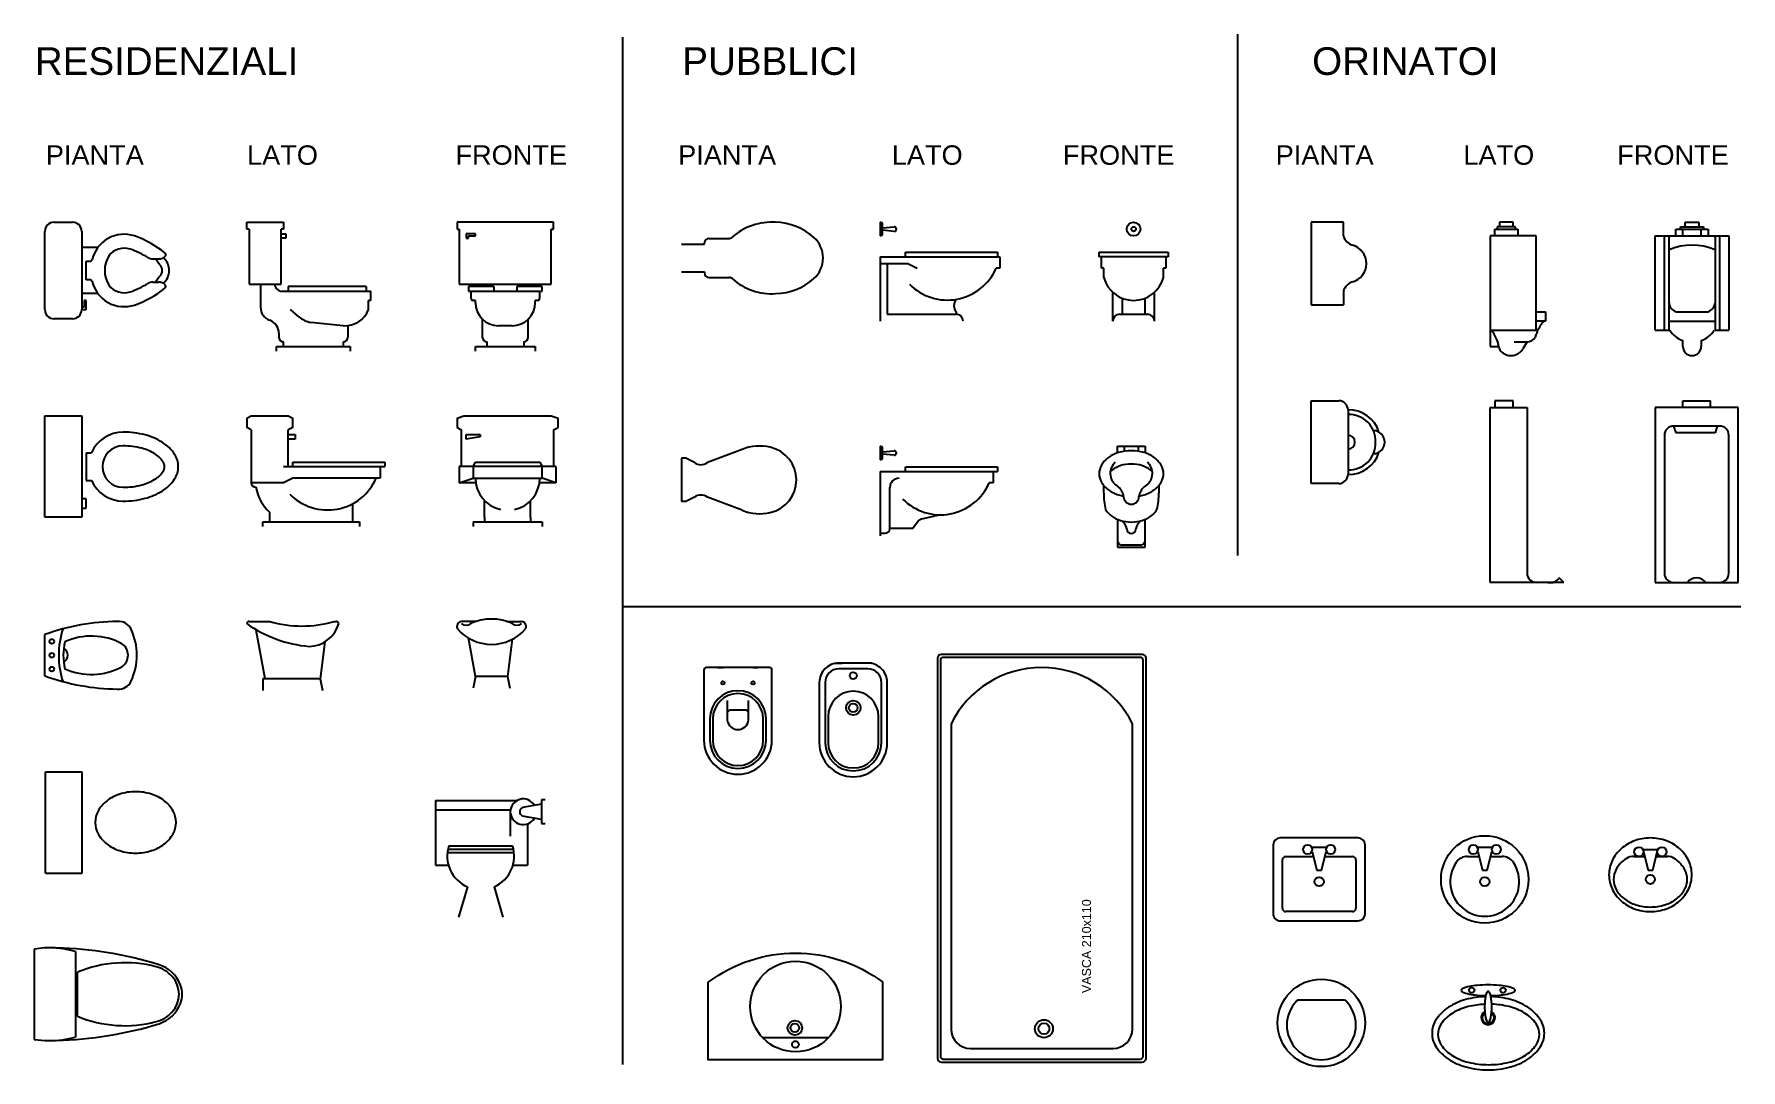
# Model space of a CAD drawing. Extents: x 159.54 to 168.33, y 256.33 to 261.66.
import ezdxf

# ---------------------------------------------------------------- set-up
doc = ezdxf.new("R2010")
doc.units = 0
doc.layers.get('0').update_dxf_attribs({"linetype": 'CONTINUOUS'})
doc.layers.add('SANIT', color=175, linetype='CONTINUOUS')
doc.styles.add('ARCH', font='txt')
doc.styles.get("Standard").update_dxf_attribs({"font": 'arial.ttf'})

# ---------------------------------------------------------------- blocks, each defined once
blk = doc.blocks.new('15STOI06')
for p, q in [((0, 28), (8, 28)), ((0, 26.5), (0, 28)), ((0.5, 26.5), (0, 26.5)), ((0.5, 26.5), (0.5, 14.5)), ((8, 26.5), (7.5, 26.5)), ((7.5, 14.5), (7.5, 26.5)), ((8, 28), (8, 26.5)), ((7.5, 25.5), (8.5, 25.5)), ((8.5, 24.5), (7.5, 24.5)), ((8.5, 25.5), (8.5, 24.5)), ((0.5, 14.5), (7.5, 14.5)), ((3, 14.5), (3, 9.5)), ((8, 13), (27, 13)), ((26, 14), (9, 14)), ((9, 14), (9, 13)), ((26, 14), (26, 13)), ((27, 11), (27, 13)), ((11.354315, 7.454738), (9.5, 9)), ((26.5, 9), (26.5, 11)), ((27, 11), (26.5, 11)), ((7, 3.843146), (7, 3)), ((21, 5.5), (13.959358, 6.192767)), ((22, 5.5), (22, 3)), ((6.5, 0), (6.5, 1)), ((6.5, 1), (22.5, 1)), ((8, 1), (8, 2)), ((21, 2), (21, 1)), ((22.5, 1), (22.5, 0))]:
    blk.add_line(p, q)
for centre, radius, start, end in [((7.75, 14.75), 1.767767, 188.130102, 278.130102), ((6, 9.5), 3, 180, 250.528779), ((15.195421, 12.064065), 6, 230.194429, 258.111342), ((21.328172, 11.05573), 5.565414, 266.619522, 338.322863), ((4, 3.843146), 3, 0, 70.528779), ((8, 3), 1, 180, 270), ((21, 3), 1, 270, 0)]:
    blk.add_arc(centre, radius, start, end)
at = {"style": 'ARCH', "flags": 3}
blk.add_attdef('ITEM', (0, -9), '', height=6, dxfattribs=at)
blk = doc.blocks.new('15STOI11')
for p, q in [((0, 23.5), (1, 24)), ((0, 23.5), (0, 21.5)), ((1, 24), (9, 24)), ((9, 24), (10, 23.5)), ((10, 21.5), (10, 23.5)), ((1, 21), (0, 21.5)), ((1, 21), (1, 9.5)), ((10, 21.5), (9, 21)), ((9, 13), (9, 21)), ((9, 20), (10.5, 20)), ((10.5, 19), (9, 19)), ((10.5, 20), (10.5, 19)), ((8, 13), (30, 13)), ((10, 14), (30, 14)), ((10, 13), (10, 14)), ((29, 13), (29, 10.5)), ((30, 14), (30, 13)), ((8, 9.5), (1, 9.5)), ((10, 10.5), (8, 9.5)), ((29, 10.5), (10, 10.5)), ((23, 4.855187), (23, 1)), ((3.5, 0), (3.5, 1)), ((3.5, 1), (24.5, 1)), ((5, 1), (5, 3)), ((24.5, 1), (24.5, 0))]:
    blk.add_line(p, q)
for centre, radius, start, end in [((2, 9.5), 1, 180, 270), ((12.18425, 10.486864), 10.376251, 191.039276, 226.181643), ((17.577011, 15.138354), 11.566823, 224.716111, 336.35898)]:
    blk.add_arc(centre, radius, start, end)
at = {"style": 'ARCH', "flags": 3}
blk.add_attdef('ITEM', (0, -11), '', height=6, dxfattribs=at)
blk = doc.blocks.new('15SBDT01')
for p, q in [((0.5, 15), (5, 15)), ((19, 15), (19.5, 15)), ((4, 2.5), (2.076877, 13.077174)), ((17.005618, 10.544943), (16, 2.5)), ((3.5, 2.5), (3.5, 0)), ((4, 2.5), (3.5, 2.5)), ((16, 2.5), (4, 2.5)), ((16, 2.5), (16.5, 0))]:
    blk.add_line(p, q)
for centre, radius, start, end in [((0.5, 14.5), 0.5, 90, 180), ((12, 38.422008), 24.445663, 253.360477, 286.639523), ((19.5, 14.5), 0.5, 0, 90), ((16.14959, 37.687541), 28.257235, 235.143674, 264.71026), ((13.46939, 16.333283), 6.783052, 270.634385, 344.31942)]:
    blk.add_arc(centre, radius, start, end)
at = {"style": 'ARCH', "flags": 3}
blk.add_attdef('ITEM', (0, -11), '', height=6, dxfattribs=at)
blk = doc.blocks.new('15PBDT01')
blk.add_line((0, -4.5), (0, 4.5))
for centre in [(1.5, 3), (1.5, 0), (1.5, -3)]:
    blk.add_circle(centre, 0.5)
for centre, radius, start, end in [((16.426261, -41.18229), 48.545789, 90.764387, 109.777374), ((21.5, 0), 18.5, 161.72638, 198.27362), ((10.104725, -9.822112), 13.98708, 61.78118, 114.376949), ((16.022196, 4.369083), 3, 25.229938, 94.656938), ((6.75, 0), 13.25, 334.770062, 25.229938), ((17, 0), 13, 167.028705, 192.971295), ((3.5, 0), 1.5, 292.502023, 67.497977), ((15.063961, 0), 3, 303.468112, 56.531888), ((10.104725, 9.822112), 13.98708, 245.623051, 298.21882), ((16.426261, 41.18229), 48.545789, 250.222626, 269.235613), ((16.022196, -4.369083), 3, 265.343062, 334.770062)]:
    blk.add_arc(centre, radius, start, end)
at = {"style": 'ARCH'}
for tag, p, flags in [('ITEM', (0, -18), 3), ('ROOM_NUMBER', (0, -27), 1)]:
    blk.add_attdef(tag, p, '', height=6, dxfattribs=dict(at, flags=flags))
blk = doc.blocks.new('15PTOI09')
for p, q in [((0, 11), (8, 11)), ((0, -11), (0, 11)), ((8, 11), (8, -11)), ((9, 3), (10.126136, 3)), ((9, 3), (9, -3)), ((9, -3), (10.126136, -3)), ((9, -7), (8, -7)), ((9, -9), (9, -7)), ((8, -11), (0, -11)), ((8, -9), (9, -9))]:
    blk.add_line(p, q)
for points in [[(17, -7.5, 0.063415), (21.795427, -6.889337, 0.076468), (25.485281, -5.303301, 0.107136), (28.197945, -2.662065, 0.147373), (29, 0, 0.147373), (28.197945, 2.662065, 0.107136), (25.485281, 5.303301, 0.076468), (21.795427, 6.889337, 0.063415), (17, 7.5, 0.063415)], [(17, -4.5, 0.063415), (21.043563, -3.985082, 0.076468), (23.895285, -2.759306, 0.107136), (25.697274, -1.004766, 0.147373), (26, 0, 0.147373), (25.697274, 1.004766, 0.107136), (23.895285, 2.759306, 0.076468), (21.043563, 3.985082, 0.063415), (17, 4.5, 0.063415)]]:
    blk.add_lwpolyline(points, format="xyb")
for radius, start, end in [(7.5, 90, 156.421822), (4.5, 90, 270), (7.5, 203.578178, 270)]:
    blk.add_arc((17, 0), radius, start, end)
at = {"style": 'ARCH'}
for tag, p, flags in [('ITEM', (0, -21), 3), ('ROOM_NUMBER', (0, -30), 1)]:
    blk.add_attdef(tag, p, '', height=6, dxfattribs=dict(at, flags=flags))
blk = doc.blocks.new('15PTOI06')
for p, q in [((0, -8.5), (0, 8.5)), ((2, 10.5), (6, 10.5)), ((8, 8.5), (8, -8.5)), ((11.5, 5), (8, 5)), ((9, 2), (9.765178, 2)), ((9, -2), (9, 2)), ((23.431562, 2.5), (24.727861, 2.5)), ((24.931034, 1.327586), (24.062054, 2.5)), ((9.765178, -2), (9, -2)), ((23.431562, -2.5), (24.690476, -2.5)), ((24.931034, -1.327586), (24.062054, -2.5)), ((11.5, -5), (8, -5)), ((9, -6.5), (8.5, -6.5)), ((8.5, -6.5), (8.5, -8)), ((9, -8.5), (9, -6.5)), ((6, -10.5), (2, -10.5)), ((8.5, -8), (8, -8)), ((8, -8.5), (9, -8.5))]:
    blk.add_line(p, q)
for centre, radius, start, end in [((2, 8.5), 2, 90, 180), ((6, 8.5), 2, 0, 90), ((17.25, 0.65), 7.210062, 71.816347, 166.116636), ((12, -13.75), 22.534695, 51.265418, 70.559965), ((17.25, 0.65), 4.210062, 71.816347, 142.891702), ((12, -13.75), 19.534695, 57.937508, 70.559965), ((25.787408, 3.438228), 0.5, 314.939898, 51.265418), ((9.765178, 2.5), 0.5, 270, 346.116636), ((19.118098, 0), 6.118098, 147.797266, 212.202734), ((23.431562, 4.5), 2, 237.937508, 270), ((24.727861, 4.5), 2, 270, 314.939898), ((23.666667, 0), 1.833333, 313.602819, 46.397181), ((23.166667, 0), 3.833333, 313.602819, 46.397181), ((9.765178, -2.5), 0.5, 13.883364, 90), ((17.25, -0.65), 7.210062, 193.883364, 288.183653), ((17.25, -0.65), 4.210062, 217.108298, 288.183653), ((12, 13.75), 19.534695, 289.440035, 302.062492), ((23.431562, -4.5), 2, 90, 122.062492), ((24.690476, -4.5), 2, 44.162471, 90), ((25.766527, -3.454957), 0.5, 308.665009, 44.162471), ((12, 13.75), 22.534695, 289.440035, 308.665009), ((2, -8.5), 2, 180, 270), ((6, -8.5), 2, 270, 0)]:
    blk.add_arc(centre, radius, start, end)
at = {"style": 'ARCH'}
for tag, p, flags in [('ITEM', (0, -19.5), 3), ('ROOM_NUMBER', (0, -28.5), 1)]:
    blk.add_attdef(tag, p, '', height=6, dxfattribs=dict(at, flags=flags))
blk = doc.blocks.new('15FURN02')
for p, q in [((9, 38), (-9, 38)), ((-9, 38), (-9, 0)), ((-3, 39.5), (3, 39.5)), ((-3, 38), (-3, 39.5)), ((3, 38), (3, 39.5)), ((9, 0), (9, 38)), ((5, 34), (-5, 34)), ((-5, 34), (-4.5, 32.5)), ((4.5, 34), (4, 32.5)), ((-7, 32), (-7, 2)), ((4, 32.5), (-4.5, 32.5)), ((7, 2), (7, 32)), ((-9, 0), (9, 0))]:
    blk.add_line(p, q)
for centre, radius, start, end in [((-5, 32), 2, 90, 180), ((5, 32), 2, 0, 90), ((-5, 2), 2, 180, 270), ((0, -1.5), 2.5, 36.8699, 143.1301), ((5, 2), 2, 270, 0)]:
    blk.add_arc(centre, radius, start, end)
at = {"style": 'ARCH', "flags": 3}
blk.add_attdef('ITEM', (-9, -10), '', height=6, dxfattribs=at)
blk = doc.blocks.new('15SURN02')
for p, q in [((0, 0), (0, 38)), ((0, 38), (8, 38)), ((5, 39.5), (1, 39.5)), ((1, 39.5), (1, 38)), ((5, 38), (5, 39.5)), ((8, 38), (8, 2)), ((16, 0), (0, 0)), ((16, 0), (15, 1))]:
    blk.add_line(p, q)
for centre, radius, start, end in [((10, 2), 2, 180, 270), ((12.982535, 2.418663), 2.466327, 258.717348, 324.885471)]:
    blk.add_arc(centre, radius, start, end)
at = {"style": 'ARCH', "flags": 3}
blk.add_attdef('ITEM', (0, -12), '', height=6, dxfattribs=at)
blk = doc.blocks.new('15FBDT01')
for p, q in [((-7.5, 13.184527), (-7.5, 13.5)), ((-3.245911, 14.5), (-6.5, 14.5)), ((3.245911, 14.5), (6.5, 14.5)), ((7.5, 13.184527), (7.5, 13.5)), ((-3.5, 2.5), (-5.025248, 10.888865)), ((4.512839, 10.602714), (3.5, 2.5)), ((-3.5, 2.5), (-4, 0)), ((-3.5, 2.5), (-3.5, 2.5)), ((3.5, 2.5), (-3.5, 2.5)), ((3.5, 2.5), (4, 0))]:
    blk.add_line(p, q)
for centre, radius, start, end in [((0, 4.214059), 10.785941, 65.133048, 114.866952), ((-6.5, 13.5), 1, 90, 180), ((-7, 13.184527), 0.5, 180, 221.075349), ((0, 19.285714), 9.785714, 221.075349, 318.924651), ((-5.5, 15.388684), 1.711269, 234.242095, 305.757905), ((5.5, 15.388684), 1.711269, 234.242095, 305.757905), ((6.5, 13.5), 1, 0, 90), ((7, 13.184527), 0.5, 318.924651, 0)]:
    blk.add_arc(centre, radius, start, end)
at = {"style": 'ARCH', "flags": 3}
blk.add_attdef('ITEM', (-7.5, -11), '', height=6, dxfattribs=at)
blk = doc.blocks.new('15SURN01')
for p, q in [((10, 26), (0, 26)), ((0, 26), (0, 2)), ((1, 26), (1, 27.5)), ((1, 27.5), (6, 27.5)), ((5.5, 28), (1.5, 28)), ((1.5, 28), (1.5, 27.5)), ((2, 29), (2, 28)), ((5, 29), (2, 29)), ((5, 28), (5, 29)), ((5.5, 27.5), (5.5, 28)), ((6, 27.5), (6, 26)), ((10, 5.5), (10, 26)), ((10, 9.5), (12, 9.5)), ((12, 7.5), (10, 7.5)), ((12, 9.5), (12, 7.5)), ((0, 5.5), (10, 5.5)), ((0, 2), (1.855624, 2)), ((5.193005, 3), (8.016198, 3)), ((8, 3), (7.071429, 1.454764))]:
    blk.add_line(p, q)
for centre, radius, start, end in [((17.633234, 1.928538), 8.14417, 136.83479, 165.056002), ((-5.556021, 0.730895), 7.519516, 9.164051, 39.334719), ((8.016198, 5), 2, 270, 330.945396), ((3.841991, 2.24699), 2, 189.164051, 228.851783), ((4.5, 3), 3, 228.851783, 328.997281)]:
    blk.add_arc(centre, radius, start, end)
at = {"style": 'ARCH', "flags": 3}
blk.add_attdef('ITEM', (0, -12), '', height=6, dxfattribs=at)
blk = doc.blocks.new('15STOI07')
for p, q in [((0.5, 19.25), (0, 19.5)), ((0, 19.5), (0, 16.5)), ((0.5, 16.75), (0.5, 19.25)), ((0, 16.5), (0.5, 16.75)), ((0.5, 18.25), (3, 18.5)), ((3, 17.5), (0.5, 17.75)), ((5.5, 15), (25.5, 15)), ((5.5, 14), (5.5, 15)), ((25.5, 15), (25.5, 14)), ((0, 14), (25.5, 14)), ((0, 14), (0, 0)), ((24.5, 11.5), (23.673098, 11.5)), ((24.5, 14), (24.5, 11.5)), ((2.077011, 1.57153), (2.077011, 10.5)), ((13.077011, 4.57153), (8.972217, 3.637398)), ((0.077011, 0.57153), (1.077011, 0.57153)), ((7.077011, 1.57153), (2.077011, 1.57153)), ((8.336616, 3.251004), (7.077011, 1.57153))]:
    blk.add_line(p, q)
for centre, radius, start, end in [((3, 18), 0.5, 270, 90), ((4.077011, 10.5), 2, 90, 180), ((13.077011, 16.138354), 11.566823, 224.716111, 336.35898), ((1.077011, 1.57153), 1, 270, 0), ((9.136616, 2.651004), 1, 99.462322, 143.130102)]:
    blk.add_arc(centre, radius, start, end)
at = {"style": 'ARCH', "flags": 3}
blk.add_attdef('ITEM', (0.5, -11), '', height=6, dxfattribs=at)
blk = doc.blocks.new('15STOI08')
for p, q in [((0.5, 21.25), (0, 21.5)), ((0, 21.5), (0, 18.5)), ((0, 18.5), (0.5, 18.75)), ((0.5, 18.75), (0.5, 21.25)), ((0.5, 20.25), (3, 20.5)), ((3, 19.5), (0.5, 19.75)), ((5.5, 14), (5.5, 15)), ((5.5, 15), (25.5, 15)), ((25.5, 15), (25.5, 14)), ((0, 14), (26, 14)), ((0, 14), (0, 0)), ((0, 12.5), (6, 12.5)), ((1.5, 12.5), (1.5, 1.5)), ((6, 12.5), (8, 11.5)), ((26, 11.5), (25.173098, 11.5)), ((26, 14), (26, 11.5)), ((1.5, 1.5), (16.5, 1.5)), ((16.5, 2), (16.5, 1.5))]:
    blk.add_line(p, q)
for centre, radius, start, end in [((3, 20), 0.5, 270, 90), ((14.577011, 16.138354), 11.566823, 224.716111, 336.35898), ((18.211538, 3.403846), 2.213628, 143.474494, 219.359451), ((16.5, 0), 1.5, 0, 90)]:
    blk.add_arc(centre, radius, start, end)
at = {"style": 'ARCH', "flags": 3}
blk.add_attdef('ITEM', (0, -11), '', height=6, dxfattribs=at)
blk = doc.blocks.new('15FTOI06')
for p, q in [((10.5, 28), (-10.5, 28)), ((-10.5, 28), (-10.5, 26.5)), ((-10.5, 26.5), (-10, 26.5)), ((-10, 26.5), (-10, 14.5)), ((10, 14.5), (10, 26.5)), ((10, 26.5), (10.5, 26.5)), ((10.5, 26.5), (10.5, 28)), ((-8.5, 25.5), (-8.5, 24.5)), ((-6.5, 25.5), (-8.5, 25.5)), ((-8.5, 24.5), (-8, 24.5)), ((-8, 24.5), (-8, 25)), ((-8, 25), (-6.5, 25)), ((-6.5, 25), (-6.5, 25.5)), ((-10, 14.5), (10, 14.5)), ((-8, 14), (-8, 13)), ((-2.5, 14), (-8, 14)), ((-8, 13), (8, 13)), ((-7.5, 13), (-7.5, 11.5)), ((-2.5, 14), (-2.5, 13)), ((8, 14), (2.5, 14)), ((2.5, 14), (2.5, 13)), ((7.5, 11.5), (7.5, 13)), ((8, 13), (8, 14)), ((-6.5, 11), (-7, 11)), ((-6.5, 10.5), (-6.5, 11)), ((6.5, 10.5), (6.5, 11)), ((7, 11), (6.5, 11)), ((-5, 6.93), (-5, 3)), ((1.5, 5.5), (-1.5, 5.5)), ((5, 3), (5, 6.93)), ((-6.5, 0), (-6.5, 1)), ((-6.5, 1), (6.5, 1)), ((-4, 2), (-4, 1)), ((4, 2), (4, 1)), ((6.5, 1), (6.5, 0))]:
    blk.add_line(p, q)
for centre, radius, start, end in [((-7, 11.5), 0.5, 180, 270), ((7, 11.5), 0.5, 270, 0), ((-1.5, 10.5), 5, 180, 270), ((1.5, 10.5), 5, 270, 0), ((-4, 3), 1, 180, 270), ((4, 3), 1, 270, 0)]:
    blk.add_arc(centre, radius, start, end)
at = {"style": 'ARCH', "flags": 3}
blk.add_attdef('ITEM', (-10.5, -9), '', height=6, dxfattribs=at)
blk = doc.blocks.new('15FTOI11')
for p, q in [((-11, 23.5), (-9.5, 24)), ((-11, 23.5), (-11, 21.5)), ((-9.5, 24), (9.5, 24)), ((9.5, 24), (11, 23.5)), ((11, 21.5), (11, 23.5)), ((-11, 21.5), (-10, 21)), ((-10, 13), (-10, 21)), ((-9, 19), (-9, 20)), ((-9, 20), (-6, 20)), ((-6, 19.5), (-9, 19)), ((-6, 20), (-6, 19.5)), ((10, 21), (11, 21.5)), ((10, 21), (10, 13)), ((-10.5, 13), (-10.5, 9.5)), ((10.5, 13), (-10.5, 13)), ((-7.5, 13), (-7, 14)), ((-7.5, 13), (-7.5, 10.5)), ((-7, 14), (7, 14)), ((7, 14), (7.5, 13)), ((7.5, 10.5), (7.5, 13)), ((10.5, 13), (10.5, 9.5)), ((-10.5, 9.5), (-7.5, 10.5)), ((-6.928203, 9.5), (-10.5, 9.5)), ((-7.5, 10.5), (7.5, 10.5)), ((10.5, 9.5), (6.928203, 9.5)), ((10.5, 9.5), (7.5, 10.5)), ((-5, 2), (-5, 5.601021)), ((5, 2), (5, 5.601021)), ((-7.5, 1), (-7.5, 0)), ((-7.5, 1), (7.5, 1)), ((-5, 2), (-5, 1)), ((5, 2), (5, 1)), ((7.5, 1), (7.5, 0))]:
    blk.add_line(p, q)
for start, end in [(180, 257.626375), (282.373625, 0)]:
    blk.add_arc((0, 10.5), 7, start, end)
at = {"style": 'ARCH', "flags": 3}
blk.add_attdef('ITEM', (-11, -10), '', height=6, dxfattribs=at)
blk = doc.blocks.new('15PTOI03')
for p, q in [((0.943396, 4.716981), (0, 4.716981)), ((0, 4.716981), (0, -4.716981)), ((2.830189, 3.773585), (0.943396, 4.716981)), ((13.207547, 6.603774), (5.660377, 3.773585)), ((0.943396, -4.716981), (0, -4.716981)), ((2.830189, -3.773585), (0.943396, -4.716981)), ((13.207547, -6.603774), (5.660377, -3.773585))]:
    blk.add_line(p, q)
for centre, radius, start, end in [((4.245283, 5.660377), 2.358491, 233.130102, 306.869898), ((17.019722, -2.860155), 10.202873, 76.857293, 111.940118), ((17.747642, 0), 7.252358, 282.680383, 77.319617), ((4.245283, -5.660377), 2.358491, 53.130102, 126.869898), ((17.019722, 2.860155), 10.202873, 248.059882, 283.142707)]:
    blk.add_arc(centre, radius, start, end)
at = {"style": 'ARCH'}
for tag, p, flags in [('ITEM', (0, -16.5), 3), ('ROOM_NUMBER', (0, -25.5), 1)]:
    blk.add_attdef(tag, p, '', height=6, dxfattribs=dict(at, flags=flags))
blk = doc.blocks.new('15PTOI02')
for p, q in [((6.197583, 4.25), (10.561542, 4.25)), ((0.197583, 3), (5.197583, 3)), ((5.197583, 3), (5.197583, 3.25)), ((0.197583, -3), (5.197583, -3)), ((5.197583, -3), (5.197583, -3.25)), ((6.197583, -4.25), (10.561542, -4.25))]:
    blk.add_line(p, q)
for centre, radius, start, end in [((19.886142, -5.319915), 13.09508, 86.447373, 131.418193), ((20.455843, -5.015969), 12.768258, 47.825371, 88.91516), ((6.197583, 3.25), 1, 90, 180), ((10.561542, 5.25), 1, 270, 311.418193), ((25, 0), 6, 312.174629, 47.825371), ((6.197583, -3.25), 1, 180, 270), ((10.561542, -5.25), 1, 48.581807, 90), ((19.886142, 5.319915), 13.09508, 228.581807, 273.552627), ((20.455843, 5.015969), 12.768258, 271.08484, 312.174629)]:
    blk.add_arc(centre, radius, start, end)
at = {"style": 'ARCH'}
for tag, p, flags in [('ITEM', (0, -17), 3), ('ROOM_NUMBER', (0, -26), 1)]:
    blk.add_attdef(tag, p, '', height=6, dxfattribs=dict(at, flags=flags))
blk = doc.blocks.new('15FURN04')
for p, q in [((-3, 22), (3, 22)), ((-3, 20.526799), (-3, 22)), ((-1.5, 20.884125), (-1.5, 22)), ((1.5, 22), (1.5, 20.884125)), ((3, 22), (3, 20.526799)), ((-6, 11.785714), (-6, 13.445395)), ((6, 13.445395), (6, 11.785714)), ((-3, 6.065398), (-3, 0)), ((3, 0), (3, 6.065398)), ((-3, 0), (3, 0)), ((2, 0.5), (-2, 0.5))]:
    blk.add_line(p, q)
for points in [[(0, 21, 0.072039), (-2.770889, 20.598691, 0.083339), (-4.949747, 19.535534, 0.106661), (-6.510671, 17.81925, 0.132138), (-7, 16, 0.132138), (-6.510671, 14.18075, 0.106661), (-4.949747, 12.464466, 0.083339), (-2.770889, 11.401309, 0.02885), (-1.674393, 11.1446, 0.072039)], [(1.674393, 11.1446, 0.02885), (2.770889, 11.401309, 0.083339), (4.949747, 12.464466, 0.106661), (6.510671, 14.18075, 0.132138), (7, 16, 0.132138), (6.510671, 17.81925, 0.106661), (4.949747, 19.535534, 0.083339), (2.770889, 20.598691, 0.072039), (0, 21, 0.072039)], [(0, 18.083333, 0.072039), (-2.309075, 17.748909, 0.083339), (-4.12479, 16.862945, 0.030106), (-4.55338, 16.516046, 0.043429)], [(4.55338, 16.516046, 0.030106), (4.12479, 16.862945, 0.083339), (2.309075, 17.748909, 0.072039), (0, 18.083333, 0.072039)], [(-6, 11.785714, 0.059535), (-5.580575, 8.226357, 0.106661), (-4.242641, 6.755257, 0.083339), (-2.375048, 5.843979, 0.072039), (0, 5.5, 0.072039), (2.375048, 5.843979, 0.083339), (4.242641, 6.755257, 0.106661), (5.580575, 8.226357, 0.059535), (6, 11.785714, 0.132138)]]:
    blk.add_lwpolyline(points, format="xyb")
for centre, radius, start, end in [((-1.319444, 16.069444), 3.264628, 131.882769, 231.911227), ((1.319444, 16.069444), 3.264628, 308.088773, 48.117231), ((-5.109274, 10.446162), 3.532689, 19.673594, 59.820119), ((-3.666055, 10.962159), 2, 1.046751, 19.673594), ((3.666055, 10.962159), 2, 160.326406, 178.953249), ((5.109274, 10.446162), 3.532689, 120.179881, 160.326406), ((0, 11.029143), 1.666667, 181.046751, 358.953249), ((-3.725486, 3.554912), 2.76159, 9.274869, 52.890751), ((0, 4), 1, 180, 0), ((3.725486, 3.554912), 2.76159, 127.109249, 170.725131), ((-2, 1.5), 1, 180, 270), ((2, 1.5), 1, 270, 0)]:
    blk.add_arc(centre, radius, start, end)
at = {"style": 'ARCH', "flags": 3}
blk.add_attdef('ITEM', (-7, -10), '', height=6, dxfattribs=at)
blk = doc.blocks.new('15PURN02')
for p, q in [((0, 9), (6, 9)), ((0, -9), (0, 9)), ((8, 7), (8, -7)), ((6, -9), (0, -9))]:
    blk.add_line(p, q)
for centre, radius, start, end in [((6, 7), 2, 0, 90), ((8.25, 0.25), 6.75, 16.6069, 92.1211), ((8.25, 0.25), 5.75, 357.8789, 92.1211), ((8, 0), 1.5, 270, 90), ((13.5, 0), 2.5, 271.0707, 88.9293), ((8.25, -0.25), 6.75, 267.8789, 343.3931), ((8.25, -0.25), 5.75, 267.8789, 2.1211), ((6, -7), 2, 270, 0)]:
    blk.add_arc(centre, radius, start, end)
at = {"style": 'ARCH'}
for tag, p, flags in [('ITEM', (0, -21), 3), ('ROOM_NUMBER', (0, -30), 1)]:
    blk.add_attdef(tag, p, '', height=6, dxfattribs=dict(at, flags=flags))
blk = doc.blocks.new('15FTOI08')
for p, q in [((-7.5, 14), (-7.5, 15)), ((-7.5, 15), (7.5, 15)), ((7.5, 15), (7.5, 14)), ((7.5, 14), (-7.5, 14)), ((-7, 11.5), (-7, 14)), ((-6.5, 11.5), (-7, 11.5)), ((-6.5, 9.5), (-6.5, 11.5)), ((7, 11.5), (6.5, 11.5)), ((6.5, 9.5), (6.5, 11.5)), ((7, 14), (7, 11.5)), ((-4.5, 0), (-4.5, 6.227438)), ((-2.5, 4.981954), (-2.5, 1.5)), ((2.5, 1.5), (2.5, 4.981954)), ((4.5, 0), (4.5, 6.227438)), ((-3, 1.5), (3, 1.5))]:
    blk.add_line(p, q)
for radius in [1.5, 0.5]:
    blk.add_circle((0, 20), radius)
for centre, radius, start, end in [((0, 11.225), 6.725, 194.862816, 345.137184), ((-3, 0), 1.5, 90, 180), ((3, 0), 1.5, 0, 90)]:
    blk.add_arc(centre, radius, start, end)
at = {"style": 'ARCH', "flags": 3}
blk.add_attdef('ITEM', (-9, -8), '', height=6, dxfattribs=at)
blk = doc.blocks.new('15PURN01')
for p, q in [((7, 9), (0, 9)), ((0, 9), (0, -9)), ((7, 6), (7, 9)), ((7, -6), (7, -9)), ((0, -9), (7, -9))]:
    blk.add_line(p, q)
for centre, radius, start, end in [((9.75, 6.75), 2.850439, 195.255119, 254.744881), ((7.833333, 0), 4.166667, 286.260205, 73.739795), ((9.75, -6.75), 2.850439, 105.255119, 164.744881)]:
    blk.add_arc(centre, radius, start, end)
at = {"style": 'ARCH'}
for tag, p, flags in [('ITEM', (0, -21), 3), ('ROOM_NUMBER', (0, -30), 1)]:
    blk.add_attdef(tag, p, '', height=6, dxfattribs=dict(at, flags=flags))
blk = doc.blocks.new('15FURN01')
for p, q in [((-8, 5.5), (-8, 26)), ((-8, 26), (8, 26)), ((-6, 5.5), (-6, 26)), ((-5, 5.5), (-5, 26)), ((-3.5, 26), (-3.5, 27.5)), ((-3.5, 27.5), (3.5, 27.5)), ((-2.5, 27.5), (-2.5, 28)), ((-2.5, 28), (2.5, 28)), ((-2, 26), (-2, 27.5)), ((-1.5, 28), (-1.5, 29)), ((-1.5, 29), (1.5, 29)), ((1.5, 29), (1.5, 28)), ((2, 26), (2, 27.5)), ((2.5, 28), (2.5, 27.5)), ((3.5, 27.5), (3.5, 26)), ((5, 26), (5, 5.5)), ((6, 26), (6, 5.5)), ((8, 26), (8, 5.5)), ((-5, 7.5), (5, 7.5)), ((-3, 9.5), (3, 9.5)), ((-8, 5.5), (-5, 5.5)), ((5, 5.5), (8, 5.5)), ((-2, 2), (-2, 3.254033)), ((2, 3.254033), (2, 2))]:
    blk.add_line(p, q)
for centre, radius, start, end in [((0, 11), 13, 67.380135, 112.619865), ((-3, 11.5), 2, 180, 270), ((3, 11.5), 2, 270, 0), ((-0.261729, 8.308599), 5.345112, 211.698668, 251.021851), ((0.261729, 8.308599), 5.345112, 288.978149, 328.301332), ((0, 2), 2, 180, 0)]:
    blk.add_arc(centre, radius, start, end)
at = {"style": 'ARCH', "flags": 3}
blk.add_attdef('ITEM', (-9, -12), '', height=6, dxfattribs=at)
blk = doc.blocks.new('15PLAV05')
for p, q in [((4.5, 1.25), (4.5, 3.741657)), ((2.5, -1.5), (2.5, 1.5)), ((7.5, 0.5), (3.5, 1.5)), ((7.5, -0.5), (7.5, 0.5)), ((3.5, -1.5), (7.5, -0.5)), ((4.5, -3.741657), (4.5, -1.25))]:
    blk.add_line(p, q)
for centre, radius in [((9.5, 0), 9.5), ((3, 2.5), 1), ((10, 0), 1), ((3, -2.5), 1)]:
    blk.add_circle(centre, radius)
for centre, radius, start, end in [((10, 0), 7.5, 236.251011, 123.748989), ((7.5, 3.741657), 3, 123.748989, 180), ((7.5, -3.741657), 3, 180, 236.251011)]:
    blk.add_arc(centre, radius, start, end)
at = {"style": 'ARCH'}
for tag, p, flags in [('ITEM', (0, -18), 3), ('ROOM_NUMBER', (0, -27), 1)]:
    blk.add_attdef(tag, p, '', height=6, dxfattribs=dict(at, flags=flags))
blk = doc.blocks.new('15PLAV06')
for p, q in [((0, 8.5), (0, -8.5)), ((16.5, 10), (1.5, 10)), ((4.75, 8), (15.25, 8)), ((18, -8.5), (18, 8.5)), ((4, 1.25), (4, 7.25)), ((16, 7.25), (16, -7.25)), ((2, -1.5), (2, 1.5)), ((7, 0.5), (3, 1.5)), ((7, -0.5), (7, 0.5)), ((3, -1.5), (7, -0.5)), ((4, -7.25), (4, -1.25)), ((1.5, -10), (16.5, -10)), ((15.25, -8), (4.75, -8))]:
    blk.add_line(p, q)
for centre in [(2.5, 2.5), (9.5, 0), (2.5, -2.5)]:
    blk.add_circle(centre, 1)
for centre, radius, start, end in [((1.5, 8.5), 1.5, 90, 180), ((4.75, 7.25), 0.75, 90, 180), ((15.25, 7.25), 0.75, 0, 90), ((16.5, 8.5), 1.5, 0, 90), ((4.75, -7.25), 0.75, 180, 270), ((15.25, -7.25), 0.75, 270, 0), ((1.5, -8.5), 1.5, 180, 270), ((16.5, -8.5), 1.5, 270, 0)]:
    blk.add_arc(centre, radius, start, end)
at = {"style": 'ARCH'}
for tag, p, flags in [('ITEM', (0, -20), 3), ('ROOM_NUMBER', (0, -29), 1)]:
    blk.add_attdef(tag, p, '', height=6, dxfattribs=dict(at, flags=flags))
blk = doc.blocks.new('15PLAV02')
for p, q in [((4.5, 5), (4.696699, 5.303301)), ((4.5, -5), (4.5, 5)), ((4.5, -5), (4.696699, -5.303301))]:
    blk.add_line(p, q)
blk.add_circle((9.5, 0), 9.5)
blk.add_arc((10, 0), 7.5, 225, 135)
at = {"style": 'ARCH'}
for tag, p, flags in [('ITEM', (0, -19), 3), ('ROOM_NUMBER', (0, -28), 1)]:
    blk.add_attdef(tag, p, '', height=6, dxfattribs=dict(at, flags=flags))
blk = doc.blocks.new('15PLAV04')
for p, q in [((2.5, -1.5), (2.5, 1.5)), ((7, 0.5), (3, 1.5)), ((4, 1.25), (4, 3.635323)), ((7, -0.5), (7, 0.5)), ((3, -1.5), (7, -0.5)), ((4, -3.628449), (4, -1.25))]:
    blk.add_line(p, q)
blk.add_lwpolyline([(8, 9, 0.109452), (4.986152, 8.332258, 0.102376), (2.343146, 6.363961, 0.093737), (0.622313, 3.491319, 0.088426), (0, 0, 0.088426), (0.622313, -3.491319, 0.093737), (2.343146, -6.363961, 0.102376), (4.986152, -8.332258, 0.109452), (8, -9, 0.109452), (11.013848, -8.332258, 0.102376), (13.656854, -6.363961, 0.093737), (15.377687, -3.491319, 0.088426), (16, 0, 0.088426), (15.377687, 3.491319, 0.093737), (13.656854, 6.363961, 0.102376), (11.013848, 8.332258, 0.109452)], format="xyb", close=True)
for centre in [(3, 2.5), (9, 0), (3, -2.5)]:
    blk.add_circle(centre, 1)
for centre, radius, start, end in [((9.915843, 1.787992), 6.448105, 118.911201, 143.130102), ((9, 3.446272), 4.553728, 90, 118.911201), ((9, 3.446272), 4.553728, 61.088799, 90), ((8.084157, 1.787992), 6.448105, 36.869898, 61.088799), ((7, 3.635323), 3, 146.09549, 180), ((11.358035, 0.706347), 8.250845, 143.130102, 146.09549), ((6.641965, 0.706347), 8.250845, 17.257939, 36.869898), ((4.368267, 0), 10.631733, 0, 17.257939), ((4.368267, 0), 10.631733, 342.742061, 0), ((7, -3.628449), 3, 180, 212.259808), ((6.641965, -0.706347), 8.250845, 323.130102, 342.742061), ((9.915843, -1.787992), 6.448105, 212.259808, 241.088799), ((8.084157, -1.787992), 6.448105, 298.911201, 323.130102), ((9, -3.446272), 4.553728, 241.088799, 270), ((9, -3.446272), 4.553728, 270, 298.911201)]:
    blk.add_arc(centre, radius, start, end)
at = {"style": 'ARCH'}
for tag, p, flags in [('ITEM', (0, -17.5), 3), ('ROOM_NUMBER', (0, -26.5), 1)]:
    blk.add_attdef(tag, p, '', height=6, dxfattribs=dict(at, flags=flags))
blk = doc.blocks.new('WCLOS-04')
at = {"linetype": 'Continuous'}
for p, q in [((0, 9.81), (0, -9.81)), ((9, 9.31), (9, -9.31)), ((9.41, -4.78), (9.41, 4.78))]:
    blk.add_line(p, q, dxfattribs=at)
blk.add_lwpolyline([(9, 9.31), (6.74, 9.82), (4.54, 10.06), (2.23, 10.06), (0, 9.81)])
for centre, radius, start, end in [((3.13, -70.97), 81.02, 72.7523, 88.7776), ((19.71, -19.92), 26.76, 75.2214, 112.6263), ((24.69, -1.03), 7.23, 43.1457, 75.2214), ((25, -0.54), 7.27, 20.4524, 72.7523), ((25.79, 0), 5.72, 316.8543, 43.1457), ((26.45, 0), 5.72, 339.5476, 20.4524), ((25, 0.54), 7.27, 287.2477, 339.5476), ((3.13, 70.97), 81.02, 271.2224, 287.2477), ((19.71, 19.92), 26.76, 247.3737, 284.7786), ((24.69, 1.03), 7.23, 284.7786, 316.8543)]:
    blk.add_arc(centre, radius, start, end)
for start, end in [(260.5377, 277.7399), (277.7399, 285.822)]:
    blk.add_arc((3.39, 10.5), 20.59, start, end, dxfattribs=at)
blk = doc.blocks.new('15PLAV01')
for points in [[(0.54, 9.94, 0.016127), (2.42, 10.04, 0.028693), (4.14, 10.28, 0.063192), (5.65, 10.78, 0.287816), (5.85, 11.1, 0.287816), (5.65, 11.42, 0.063192), (4.14, 11.93, 0.028693), (2.42, 12.17, 0.020666), (0.01, 12.27, 0.020666), (-2.4, 12.17, 0.028693), (-4.12, 11.93, 0.063192), (-5.63, 11.42, 0.287816), (-5.83, 11.1, 0.287816)], [(-12.2, 1.77, 0.142413), (-11.37, -1.08, 0.107169), (-8.62, -3.86, 0.078677), (-4.85, -5.55, 0.066056), (0.01, -6.19, 0.066056), (4.87, -5.55, 0.078677), (8.64, -3.86, 0.107169), (11.39, -1.08, 0.142413), (12.22, 1.77, 0.142413), (11.39, 4.62, 0.107169), (8.64, 7.4, 0.078677), (4.87, 9.09, 0.058254), (0.59, 9.72, 0.058254)], [(-0.57, 9.72, 0.058254), (-4.85, 9.09, 0.078677), (-8.62, 7.4, 0.107169), (-11.37, 4.62, 0.142413), (-12.2, 1.77)], [(-10.92, 1.51, 0.152986), (-10.2, -0.8, 0.106898), (-7.69, -3.14, 0.074008), (-4.31, -4.53, 0.060597), (0.12, -5.07, 0.060597), (4.54, -4.53, 0.074008), (7.92, -3.14, 0.106898), (10.43, -0.8, 0.152986), (11.16, 1.51, 0.152986), (10.43, 3.83, 0.106898), (7.92, 6.16, 0.074008), (4.54, 7.55, 0.05164), (0.77, 8.08, 0.05164)], [(-0.76, 8.07, 0.048749), (-4.31, 7.55, 0.074008), (-7.69, 6.16, 0.106898), (-10.2, 3.83, 0.152986), (-10.92, 1.51)], [(-5.83, 11.1, 0.287816), (-5.63, 10.78, 0.063192), (-4.12, 10.28, 0.028693), (-2.4, 10.04, 0.016127), (-0.52, 9.94, 0.016127)]]:
    blk.add_lwpolyline(points, format="xyb")
blk.add_lwpolyline([(0.01, 10.84, 0.272053), (-0.21, 10.72, 0.070491), (-0.54, 9.86, 0.032887), (-0.7, 8.86, 0.023829), (-0.77, 7.47, 0.023829), (-0.7, 6.09, 0.032887), (-0.54, 5.09, 0.070491), (-0.21, 4.23, 0.272053), (0.01, 4.1, 0.272053), (0.23, 4.23, 0.070491), (0.56, 5.09, 0.032887), (0.72, 6.09, 0.023829), (0.79, 7.47, 0.023829), (0.72, 8.86, 0.032887), (0.56, 9.86, 0.070491), (0.23, 10.72, 0.272053)], format="xyb", close=True)
for centre in [(-3.57, 11.12), (3.25, 11.12)]:
    blk.add_circle(centre, 0.583)
for radius, start, end in [(1.51, 119.1251, 60.334), (1.3, 123.6128, 55.736)]:
    blk.add_arc((0, 5.14), radius, start, end)
blk = doc.blocks.new('15PTOIPLAIN')
for p, q in [((0, -11), (0, 11)), ((0, 11), (8, 11)), ((8, -11), (8, 11)), ((0, -11), (8, -11))]:
    blk.add_line(p, q)
blk.add_lwpolyline([(10.81, 0, 0.125404), (11.44, -2.45, 0.105872), (13.38, -4.72, 0.086437), (16.13, -6.14, 0.076393), (19.59, -6.67, 0.076393), (23.05, -6.14, 0.086437), (25.8, -4.72, 0.105872), (27.75, -2.45, 0.125404), (28.37, 0, 0.125404), (27.75, 2.45, 0.105872), (25.8, 4.72, 0.086437), (23.05, 6.14, 0.076393), (19.59, 6.67, 0.076393), (16.13, 6.14, 0.086437), (13.38, 4.72, 0.105872), (11.44, 2.45, 0.125404)], format="xyb", close=True)
blk = doc.blocks.new('FTOIPAPER')
for p, q in [((-4.99, 25.29), (12.65, 25.29)), ((-4.99, 25.29), (-4.99, 11.29)), ((-4.99, 23.29), (11.28, 23.29)), ((11.25, 22.87), (11.25, 17.57)), ((18.05, 24.56), (13.9, 23.79)), ((18.05, 25.44), (18.05, 20.29)), ((18.8, 25.44), (18.05, 25.44)), ((18.05, 21.17), (13.9, 21.95)), ((15.01, 20.24), (15.01, 11.29)), ((18.05, 20.29), (18.8, 20.29)), ((-2.1, 15.49), (11.73, 15.49)), ((-4.99, 11.29), (-2.2, 11.29)), ((-2.42, 13.99), (12.05, 13.99)), ((-2.3, 14.74), (11.93, 14.74)), ((11.83, 11.29), (15.01, 11.29)), ((1.91, 6.55), (0, 0)), ((7.72, 6.55), (9.63, 0))]:
    blk.add_line(p, q)
for centre, radius, start, end in [((14.05, 22.87), 2.8, 30.0231, 329.9769), ((14.29, 22.87), 1, 112.9567, 247.0433), ((4.82, 13.22), 7.28, 161.7998, 246.505), ((4.82, 13.22), 7.28, 293.495, 18.2002)]:
    blk.add_arc(centre, radius, start, end)

msp = doc.modelspace()

# ---------------------------------------------------------------- linework, layer by layer
at = {"layer": 'SANIT'}
for p, q in [((162.57, 261.6463), (162.57, 256.3587)), ((165.736, 261.6618), (165.736, 258.9792)), ((162.57, 258.7156), (168.3279, 258.7156)), ((164.1915, 258.4489), (164.1915, 258.3689)), ((164.2065, 258.4389), (164.2065, 258.3689)), ((165.2455, 258.4689), (164.2115, 258.4689)), ((165.2355, 258.4539), (164.2215, 258.4539)), ((165.2505, 258.3689), (165.2505, 258.4389)), ((165.2655, 258.3689), (165.2655, 258.4489)), ((164.1915, 258.3689), (164.1915, 256.391)), ((164.2065, 258.3689), (164.2065, 256.401)), ((165.2505, 256.401), (165.2505, 258.3689)), ((165.2655, 256.391), (165.2655, 258.3689)), ((164.2615, 258.1118), (164.2615, 256.541)), ((165.1955, 256.541), (165.1955, 258.1118)), ((164.3615, 256.441), (165.0955, 256.441)), ((164.2115, 256.371), (165.2455, 256.371)), ((164.2215, 256.386), (165.2355, 256.386))]:
    msp.add_line(p, q, dxfattribs=at)
at = {"layer": 'SANIT', "extrusion": (1.89882e-15, -1, 0)}
for p, q in [((163.6858, 258.4247, -0.01), (163.6858, 258.4247, 0.045)), ((163.6908, 258.4247), (163.6908, 258.4247, 0.035)), ((163.8258, 258.4247), (163.8258, 258.4247, 0.035)), ((163.8308, 258.4247, -0.01), (163.8308, 258.4247, 0.045)), ((163.8358, 258.4247), (163.8358, 258.4247, 0.035))]:
    msp.add_line(p, q, dxfattribs=at)
at = {"layer": 'SANIT'}
for points in [[(163.8333, 258.4247), (163.6833, 258.4247, 0.414214), (163.5833, 258.3247), (163.5833, 258.0147, 1), (163.9333, 258.0147), (163.9333, 258.3247, 0.414214)], [(163.0045, 258.4024, 0.414214), (162.9895, 258.3874), (162.9895, 258.0274, 1), (163.3395, 258.0274), (163.3395, 258.3874, 0.414214), (163.3245, 258.4024)], [(163.8333, 258.3947), (163.6833, 258.3947, 0.414214), (163.6133, 258.3247), (163.6133, 258.0147, 1), (163.9033, 258.0147), (163.9033, 258.3247, 0.414214)], [(163.0195, 258.1374), (163.0195, 258.0274, 1), (163.3095, 258.0274), (163.3095, 258.1374, 1)], [(163.0345, 258.1374), (163.0345, 258.0274, 1), (163.2945, 258.0274), (163.2945, 258.1374, 1)], [(163.6283, 258.1497), (163.6283, 258.0147, 1), (163.8883, 258.0147), (163.8883, 258.1497, 1)]]:
    msp.add_lwpolyline(points, format="xyb", close=True, dxfattribs=at)
at = {"layer": 'SANIT', "extrusion": (1.89882e-15, -1, 0), "elevation": -258.4247}
for points in [[(163.6603, 0.0258, -0.391902), (163.6702, 0.035), (163.6908, 0.035, 0.414214), (163.7008, 0.045), (163.7008, 0.195)], [(163.8563, 0.0258, 0.391902), (163.8463, 0.035), (163.8258, 0.035, -0.414214), (163.8158, 0.045), (163.8158, 0.195)]]:
    msp.add_lwpolyline(points, format="xyb", dxfattribs=at)
at = {"layer": 'SANIT'}
for points in [[(163.1095, 258.2324), (163.1095, 258.1324, 0.909091), (163.2195, 258.1324), (163.2195, 258.2324)], [(163.2195, 258.1674, 0.414214), (163.2045, 258.1824), (163.1245, 258.1824, 0.414214), (163.1095, 258.1674)], [(163.011, 256.7819, -0.333333), (163.911, 256.7819, 0.333333)]]:
    msp.add_lwpolyline(points, format="xyb", dxfattribs=at)
for points in [[(163.911, 256.3819), (163.011, 256.3819), (163.011, 256.7819)], [(163.911, 256.3819), (163.911, 256.7819)], [(163.2917, 256.4967), (163.6303, 256.4967)]]:
    msp.add_lwpolyline(points, dxfattribs=at)
at = {"layer": 'SANIT', "extrusion": (-1.22461e-16, -1, 0)}
for centre in [(163.0745, 0.29, -258.4024), (163.2545, 0.29, -258.4024)]:
    msp.add_circle(centre, 0.013, dxfattribs=at)
at = {"layer": 'SANIT'}
for centre, radius in [((163.7583, 258.3597), 0.0175), ((163.087, 258.3224), 0.00875), ((163.242, 258.3224), 0.00875), ((163.7583, 258.1947), 0.0375), ((163.7583, 258.1947), 0.0225), ((163.461, 256.6569), 0.2331), ((163.4577, 256.547), 0.0375), ((164.7396, 256.5428), 0.0462), ((163.4577, 256.547), 0.0225), ((164.7396, 256.5428), 0.0282), ((163.4605, 256.4618), 0.0175)]:
    msp.add_circle(centre, radius, dxfattribs=at)
for centre, radius, start, end in [((164.2115, 258.4489), 0.02, 90, 180), ((164.2215, 258.4389), 0.015, 90, 180), ((165.2355, 258.4389), 0.015, 0, 90), ((165.2455, 258.4489), 0.02, 0, 90), ((164.7285, 257.8811), 0.5209, 26.29259, 153.70741), ((164.3615, 256.541), 0.1, 180, 270), ((165.0955, 256.541), 0.1, 270, 0), ((164.2115, 256.391), 0.02, 180, 270), ((164.2215, 256.401), 0.015, 180, 270), ((165.2355, 256.401), 0.015, 270, 0), ((165.2455, 256.391), 0.02, 270, 0)]:
    msp.add_arc(centre, radius, start, end, dxfattribs=at)

# ---------------------------------------------------------------- block references
at = {"layer": 'SANIT', "xscale": 0.0236842105263122, "yscale": 0.0236842105263122, "zscale": 0.02368421052631997}
for name, p in [('15PTOI06', (159.5964, 260.4453)), ('15STOI06', (160.6353, 260.0309)), ('15FTOI06', (161.9668, 260.0309)), ('15PTOI02', (162.8683, 260.5099)), ('15STOI08', (163.8974, 260.1848)), ('15FTOI08', (165.2016, 260.1848)), ('15PURN01', (166.1158, 260.4809)), ('15SURN01', (167.0379, 260.0072)), ('15FURN01', (168.0764, 260.0072)), ('15PURN02', (166.1158, 259.5618)), ('15SURN02', (167.0379, 258.8395)), ('15FURN02', (168.1001, 258.8395)), ('15PTOI09', (159.5964, 259.4359)), ('15STOI11', (160.6353, 259.128)), ('15FTOI11', (161.9786, 259.128)), ('15PTOI03', (162.873, 259.3676)), ('15STOI07', (163.8974, 259.0797)), ('15FURN04', (165.1897, 259.0205)), ('15PBDT01', (159.5964, 258.465)), ('15SBDT01', (160.6353, 258.2842)), ('15FBDT01', (161.8957, 258.2961)), ('15PTOIPLAIN', (159.5994, 257.6046)), ('FTOIPAPER', (161.7261, 257.1176)), ('WCLOS-04', (159.5409, 256.7203)), ('15PLAV01', (167.0267, 256.4776))]:
    msp.add_blockref(name, p, dxfattribs=at)
at = {"layer": 'SANIT', "xscale": 0.0236842105263122, "yscale": 0.0236842105263122, "zscale": 0.02368421052631997, "rotation": 270}
for name, p in [('15PLAV06', (166.1568, 257.5244)), ('15PLAV05', (167.0095, 257.5363)), ('15PLAV04', (167.8621, 257.5244)), ('15PLAV02', (166.168, 256.7975))]:
    msp.add_blockref(name, p, dxfattribs=at)

# ---------------------------------------------------------------- texts
at = {"layer": 'SANIT'}
for s, height, p in [('RESIDENZIALI', 0.142105, (159.5446, 261.4522)), ('PUBBLICI', 0.14211, (162.8779, 261.4522)), ('ORINATOI', 0.14211, (166.1206, 261.4521)), ('PIANTA', 0.1, (159.6012, 260.9895)), ('LATO', 0.1, (160.6372, 260.9895)), ('FRONTE', 0.1, (161.7102, 260.9895)), ('PIANTA', 0.1, (162.8566, 260.9895)), ('LATO', 0.1, (163.9566, 260.9895)), ('FRONTE', 0.1, (164.8372, 260.9895)), ('PIANTA', 0.1, (165.9329, 260.9895)), ('LATO', 0.1, (166.8993, 260.9895)), ('FRONTE', 0.1, (167.6914, 260.9895))]:
    msp.add_text(s, height=height, dxfattribs=at).set_placement(p)
msp.add_text('VASCA 210x110', height=0.04608, rotation=90, dxfattribs=at).set_placement((164.9819, 256.7259))

doc.saveas('drawing.dxf')
